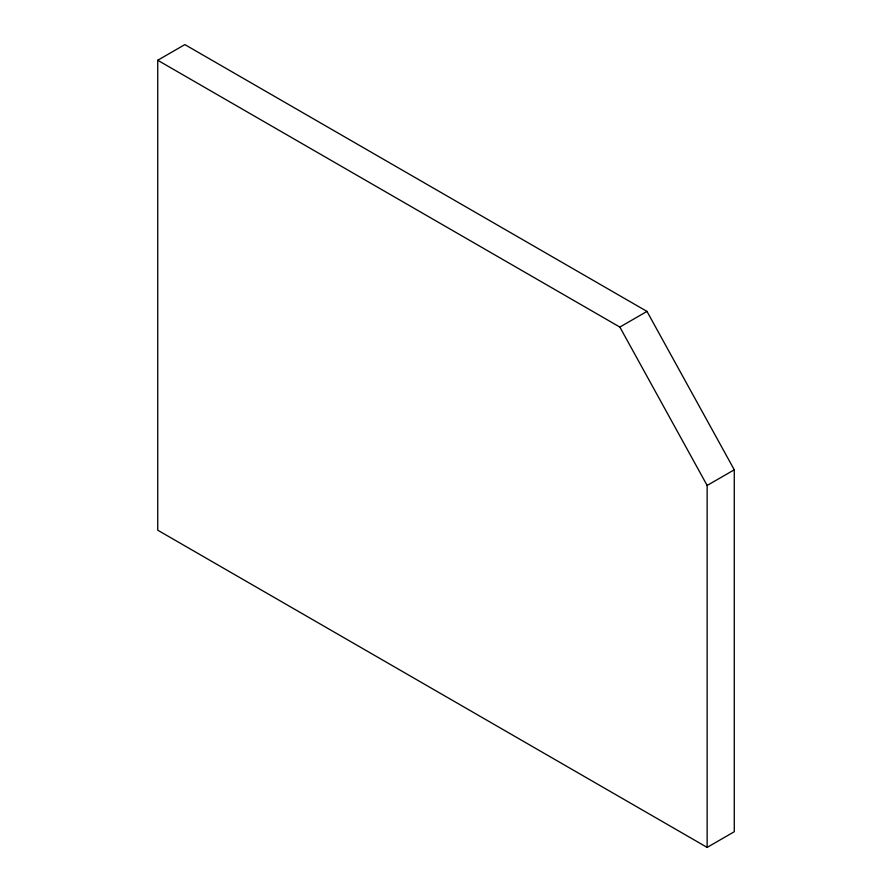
<?xml version="1.0" encoding="UTF-8"?>
<svg xmlns="http://www.w3.org/2000/svg" width="892" height="892" viewBox="0 0 892 892"><rect width="100%" height="100%" fill="white"/><g stroke="black" fill="none" stroke-linecap="round" stroke-linejoin="round"><path stroke-width="1.34" d="M157.728 60.266L184.856 44.6L646.979 311.408L734.272 469.794L734.272 831.734L707.144 847.4L157.728 530.194L157.728 60.266L619.851 327.074L707.144 485.46L707.144 847.4M619.851 327.074L646.979 311.408M707.144 485.46L734.272 469.794"/></g></svg>
